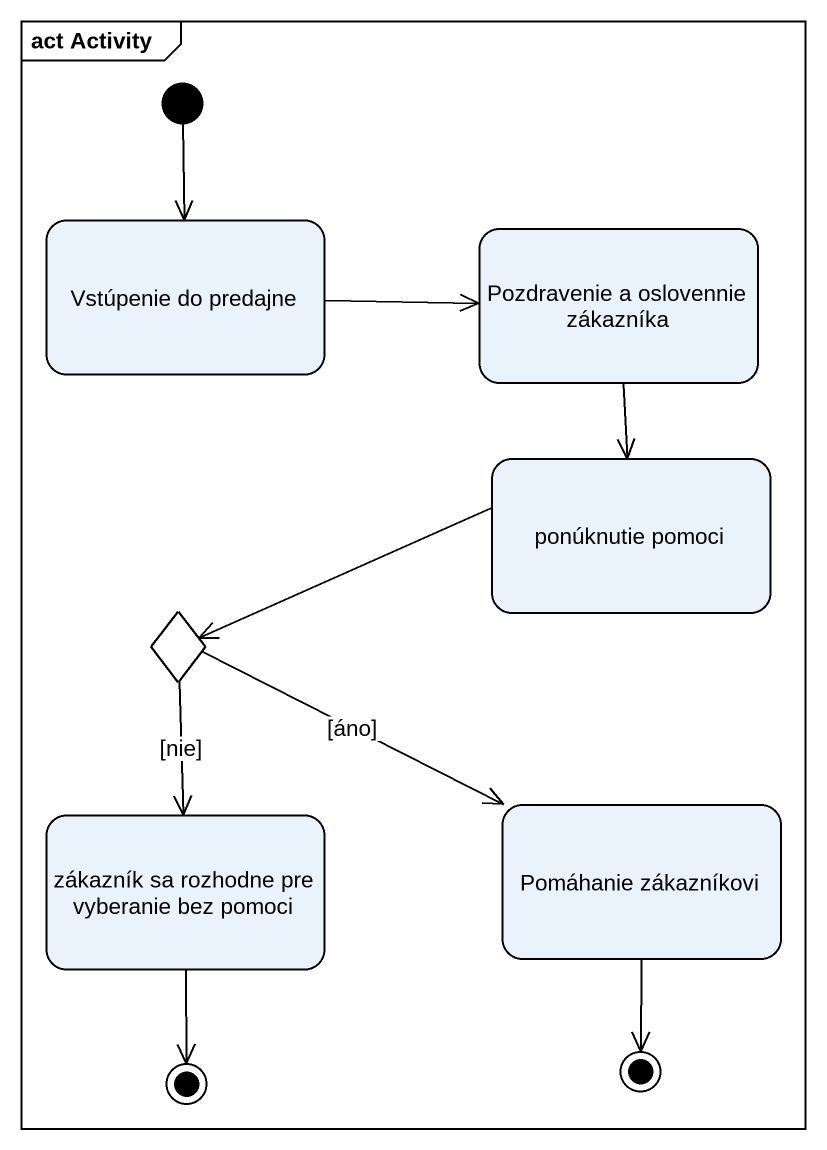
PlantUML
@startuml
mainframe act Activity
hide empty description
state "Vstúpenie do predajne" as Vstúpenie_do_predajne
state "Pozdravenie a oslovennie zákazníka" as Pozdravenie_a_oslovennie
state "ponúknutie pomoci" as ponúknutie_pomoci
state choice1 <<choice>>
state "zákazník sa rozhodne pre vyberanie bez pomoci" as zákazník_sa_rozhodne_pre
state "Pomáhanie zákazníkovi" as Pomáhanie_zákazníkovi
state final1 <<end>>
state final2 <<end>>
[*] --> Vstúpenie_do_predajne
Vstúpenie_do_predajne -right-> Pozdravenie_a_oslovennie
Pozdravenie_a_oslovennie --> ponúknutie_pomoci
ponúknutie_pomoci -left-> choice1
choice1 --> zákazník_sa_rozhodne_pre : [nie]
choice1 -right-> Pomáhanie_zákazníkovi : [áno]
zákazník_sa_rozhodne_pre --> final1
Pomáhanie_zákazníkovi --> final2
@enduml
